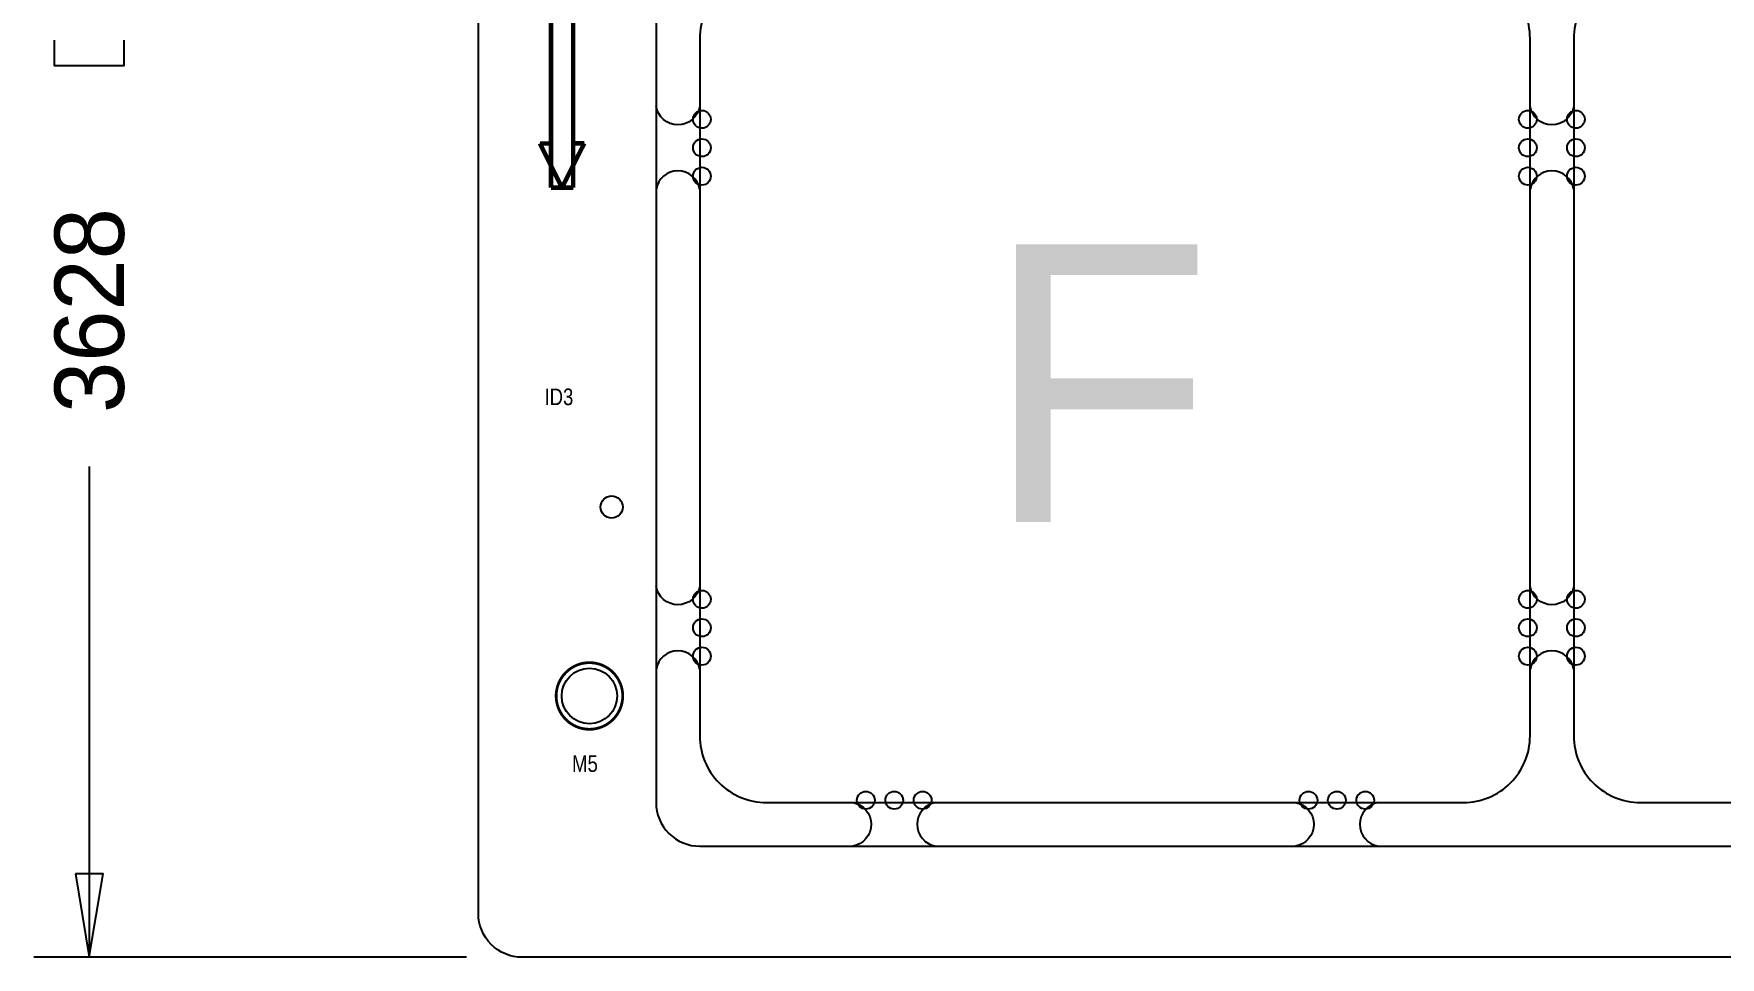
# Model space of a CAD drawing. Extents: x -173 to 447, y -249 to 197.
# Drawn here: x -49.5 to 27.7, y -66.1 to -23.8 of the extents above; entities that cross this region are included whole.
import ezdxf
from ezdxf.enums import TextEntityAlignment as Align

# ---------------------------------------------------------------- set-up
doc = ezdxf.new("R2010")
doc.units = 0
for name, color, linetype in [('BG_DIMENSION', 2, 'CONTINUOUS'), ('BG_OUTLINE', 7, 'CONTINUOUS'), ('PG_SILKSCREEN_BOTTOM', 254, 'CONTINUOUS'), ('PG_SILKSCREEN_TOP', 7, 'CONTINUOUS'), ('PIN_BOTTOM', 132, 'CONTINUOUS'), ('PIN_TOP', 12, 'CONTINUOUS'), ('RD_SILKSCREEN_TOP', 7, 'CONTINUOUS')]:
    doc.layers.add(name, color=color, linetype=linetype)

msp = doc.modelspace()

# ---------------------------------------------------------------- linework, layer by layer
at = {"layer": 'BG_DIMENSION'}
for points in [[(-45.352462, -24.098758), (-45.352462, -25.279858), (-48.527462, -25.279858), (-48.527462, -24.098758)], [(-46.939962, -43.612308), (-46.939962, -66.052954)], [(-47.574962, -62.242954), (-46.939962, -66.052954), (-46.304962, -62.242954), (-47.574962, -62.242954)], [(-29.667962, -66.052954), (-49.479962, -66.052954)]]:
    msp.add_lwpolyline(points, dxfattribs=at)
at = {"layer": 'BG_OUTLINE'}
for points in [[(-29.127958, 24.106886, -0.414214), (-27.127962, 26.106882), (67.127882, 26.106882, -0.414214), (69.127878, 24.106886), (69.127878, -64.052958, -0.414214), (67.127882, -66.052954), (-27.127962, -66.052954, -0.414214), (-29.127958, -64.052958), (-29.127958, -48.844962)], [(-18.999962, -60.972954), (58.999882, -60.972954, 0.414214), (60.999878, -58.972958), (60.999878, 19.026886, 0.414214), (58.999882, 21.026882), (-18.999962, 21.026882, 0.414214), (-20.999958, 19.026886), (-20.999958, -58.972958, 0.414214)], [(-15.951962, -58.972958), (15.951962, -58.972958, 0.414214), (18.999962, -55.924958), (18.999962, -24.021034, 0.414214), (15.951962, -20.973034), (-15.951962, -20.973034, 0.414214), (-18.999962, -24.021034), (-18.999962, -55.924958, 0.414214)], [(24.047958, -58.972958), (55.951882, -58.972958, 0.414214), (58.999882, -55.924958), (58.999882, -24.021034, 0.414214), (55.951882, -20.973034), (24.047958, -20.973034, 0.414214), (20.999958, -24.021034), (20.999958, -55.924958, 0.414214)]]:
    msp.add_lwpolyline(points, format="xyb", close=True, dxfattribs=at)
for points in [[(-18.999962, -27.125676, -0.847009), (-20.999958, -27.125676)], [(20.999958, -27.125676, -0.847009), (18.999962, -27.125676)], [(-18.999962, -30.925516, 0.847056), (-20.999958, -30.925516)], [(20.999958, -30.925516, 0.847056), (18.999962, -30.925516)], [(-18.999962, -49.08042, -0.847009), (-20.999958, -49.08042)], [(20.999958, -49.08042, -0.847009), (18.999962, -49.08042)], [(-18.999962, -52.88026, 0.847056), (-20.999958, -52.88026)], [(20.999958, -52.88026, 0.847056), (18.999962, -52.88026)], [(-11.998452, -58.972958, -0.847009), (-11.998452, -60.972954)], [(-8.198612, -58.972958, 0.847056), (-8.198612, -60.972954)], [(8.259572, -58.972958, -0.847009), (8.259572, -60.972954)], [(12.059412, -58.972958, 0.847056), (12.059412, -60.972954)]]:
    msp.add_lwpolyline(points, format="xyb", dxfattribs=at)
at = {"layer": 'PG_SILKSCREEN_BOTTOM', "const_width": 0.2032}
for points in [[(-25.805384, -12.565888), (-25.805384, -30.850078)], [(-24.788622, -30.850078), (-24.788622, -12.565888)], [(-25.805384, -30.850078), (-24.788622, -30.850078)]]:
    msp.add_lwpolyline(points, dxfattribs=at)
at = {"layer": 'PG_SILKSCREEN_TOP', "const_width": 0.2032}
for points in [[(-25.805638, -10.540238), (-25.805638, -28.824428)], [(-24.788876, -28.824428), (-24.788876, -10.540238)], [(-26.316686, -28.825444), (-25.306782, -30.850078)], [(-25.806654, -28.825444), (-26.316686, -28.825444)], [(-25.805638, -28.824428), (-25.806654, -28.825444)], [(-25.306782, -30.850078), (-24.283924, -28.823666)], [(-24.788114, -28.823666), (-24.788876, -28.824428)], [(-24.283924, -28.823666), (-24.788114, -28.823666)]]:
    msp.add_lwpolyline(points, dxfattribs=at)
at = {"layer": 'PG_SILKSCREEN_TOP', "const_width": 0.127}
msp.add_lwpolyline([(-22.523958, -54.101238, 1), (-25.571958, -54.101238, 1), (-22.523958, -54.101238)], format="xyb", dxfattribs=at)
at = {"layer": 'PIN_BOTTOM'}
for centre, radius in [((-18.899886, -27.725624), 0.4064), ((18.899886, -27.725624), 0.4064), ((21.100034, -27.725624), 0.4064), ((-18.899886, -29.025596), 0.4064), ((18.899886, -29.025596), 0.4064), ((21.100034, -29.025596), 0.4064), ((-18.899886, -30.325568), 0.4064), ((18.899886, -30.325568), 0.4064), ((21.100034, -30.325568), 0.4064), ((-23.031958, -45.460158), 0.508), ((-18.899886, -49.680368), 0.4064), ((18.899886, -49.680368), 0.4064), ((21.100034, -49.680368), 0.4064), ((-18.899886, -50.98034), 0.4064), ((18.899886, -50.98034), 0.4064), ((21.100034, -50.98034), 0.4064), ((-18.899886, -52.280312), 0.4064), ((18.899886, -52.280312), 0.4064), ((21.100034, -52.280312), 0.4064), ((-24.047958, -54.101238), 1.27), ((-11.398504, -58.872882), 0.4064), ((-10.098532, -58.872882), 0.4064), ((-8.79856, -58.872882), 0.4064), ((8.85952, -58.872882), 0.4064), ((10.159492, -58.872882), 0.4064), ((11.459464, -58.872882), 0.4064)]:
    msp.add_circle(centre, radius, dxfattribs=at)
at = {"layer": 'PIN_TOP'}
for centre, radius in [((-18.899886, -27.725624), 0.4064), ((18.899886, -27.725624), 0.4064), ((21.100034, -27.725624), 0.4064), ((-18.899886, -29.025596), 0.4064), ((18.899886, -29.025596), 0.4064), ((21.100034, -29.025596), 0.4064), ((-18.899886, -30.325568), 0.4064), ((18.899886, -30.325568), 0.4064), ((21.100034, -30.325568), 0.4064), ((-23.031958, -45.460158), 0.508), ((-18.899886, -49.680368), 0.4064), ((18.899886, -49.680368), 0.4064), ((21.100034, -49.680368), 0.4064), ((-18.899886, -50.98034), 0.4064), ((18.899886, -50.98034), 0.4064), ((21.100034, -50.98034), 0.4064), ((-18.899886, -52.280312), 0.4064), ((18.899886, -52.280312), 0.4064), ((21.100034, -52.280312), 0.4064), ((-24.047958, -54.101238), 1.27), ((-11.398504, -58.872882), 0.4064), ((-10.098532, -58.872882), 0.4064), ((-8.79856, -58.872882), 0.4064), ((8.85952, -58.872882), 0.4064), ((10.159492, -58.872882), 0.4064), ((11.459464, -58.872882), 0.4064)]:
    msp.add_circle(centre, radius, dxfattribs=at)

# ---------------------------------------------------------------- texts
at = {"layer": 'BG_DIMENSION', "width": 0.992}
msp.add_text('3628', height=3.175, rotation=90, dxfattribs=at).set_placement((-45.352462, -41.154858))
at = {"layer": 'BG_DIMENSION'}
msp.add_text('F', height=12.7, dxfattribs=at).set_placement((4.456938, -46.142656), align=Align.RIGHT)
at = {"layer": 'RD_SILKSCREEN_TOP', "width": 0.833333}
for s, p in [('ID3', (-26.105358, -40.799258)), ('M5', (-24.841962, -57.575958))]:
    msp.add_text(s, height=0.762, dxfattribs=at).set_placement(p)

doc.saveas('drawing.dxf')
